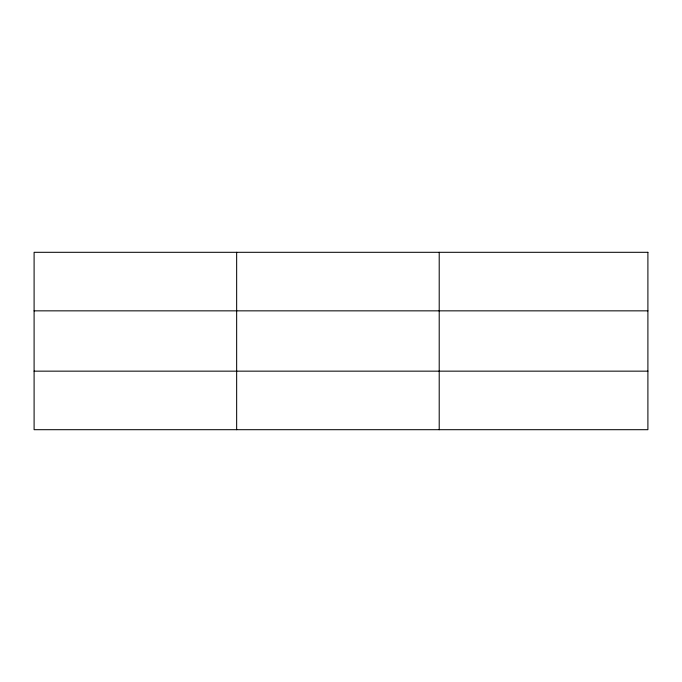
<?xml version="1.0" encoding="UTF-8"?>
<svg xmlns="http://www.w3.org/2000/svg" width="682" height="682" viewBox="0 0 682 682"><rect width="100%" height="100%" fill="white"/><g stroke="black" fill="none" stroke-linecap="round" stroke-linejoin="round"><path stroke-width="1.02" d="M236.654 429.694L236.654 252.306M439.208 429.694L439.208 252.306M34.1 310.847L647.9 310.847M34.1 371.153L647.9 371.153M647.9 252.306L647.9 429.694L34.1 429.694L34.1 252.306L647.9 252.306"/></g></svg>
